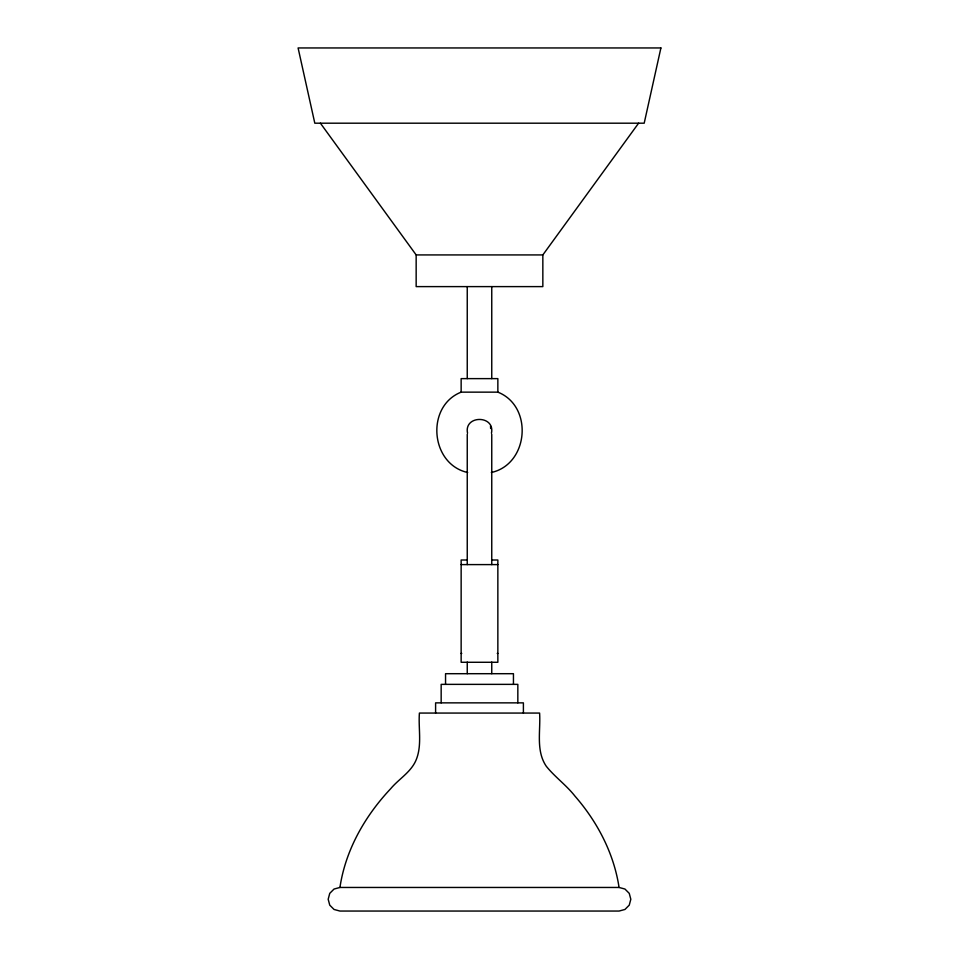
<?xml version="1.0" encoding="UTF-8"?>
<svg xmlns="http://www.w3.org/2000/svg" width="959" height="959" viewBox="0 0 959 959"><rect width="100%" height="100%" fill="white"/><g stroke="black" fill="none" stroke-linecap="round" stroke-linejoin="round"><path stroke-width="1.44" d="M491.464 433.168C495.288 414.887 463.712 414.887 467.536 433.168M339.942 887.459C345.504 850.034 364.959 815.989 390.685 788.706C398.632 779.199 410.188 772.666 415.595 761.17C422.463 746.09 418.196 728.984 419.407 713.064L539.593 713.064C540.768 730.626 535.649 750.597 546.27 766.253C554.913 777.042 566.433 785.205 574.992 796.162C597.457 821.959 613.928 853.426 619.058 887.459L624.944 889.041L629.248 893.356L630.818 899.254L629.248 905.152L624.944 909.468L619.058 911.05L339.942 911.05L334.056 909.468L329.752 905.152L328.182 899.254L329.752 893.356L334.056 889.041L339.942 887.459L619.058 887.459M320.402 123.196L416.158 254.926L416.158 286.609L542.842 286.609L542.842 254.926L638.598 123.196M491.332 472.499C528.745 464.252 533.528 406.232 497.853 392.147L461.147 392.147C425.472 406.232 430.255 464.252 467.668 472.499M416.158 254.926L542.842 254.926M466.518 560.008L461.147 560.008L461.147 662.273L497.853 662.273L497.853 560.008L492.482 560.008M461.147 564.599L497.853 564.599M461.147 653.367L461.77 653.367M497.23 653.367L497.853 653.367M490.54 425.988L490.636 428.529M523.398 713.064L523.398 702.863L435.602 702.863L435.602 713.064M517.836 702.863L517.836 684.366L441.164 684.366L441.164 702.863M513.449 684.366L513.449 673.697L445.551 673.697L445.551 684.366M497.853 392.147L497.853 378.625L461.147 378.625L461.147 392.147M491.751 286.609L491.751 378.625M491.751 434.283L491.751 564.599M491.751 662.082L491.751 673.697M467.249 286.609L467.249 378.625M467.249 434.283L467.249 564.599M467.249 662.082L467.249 673.697M660.907 47.95L644.196 123.196L314.804 123.196L298.093 47.95L660.907 47.95"/></g></svg>
